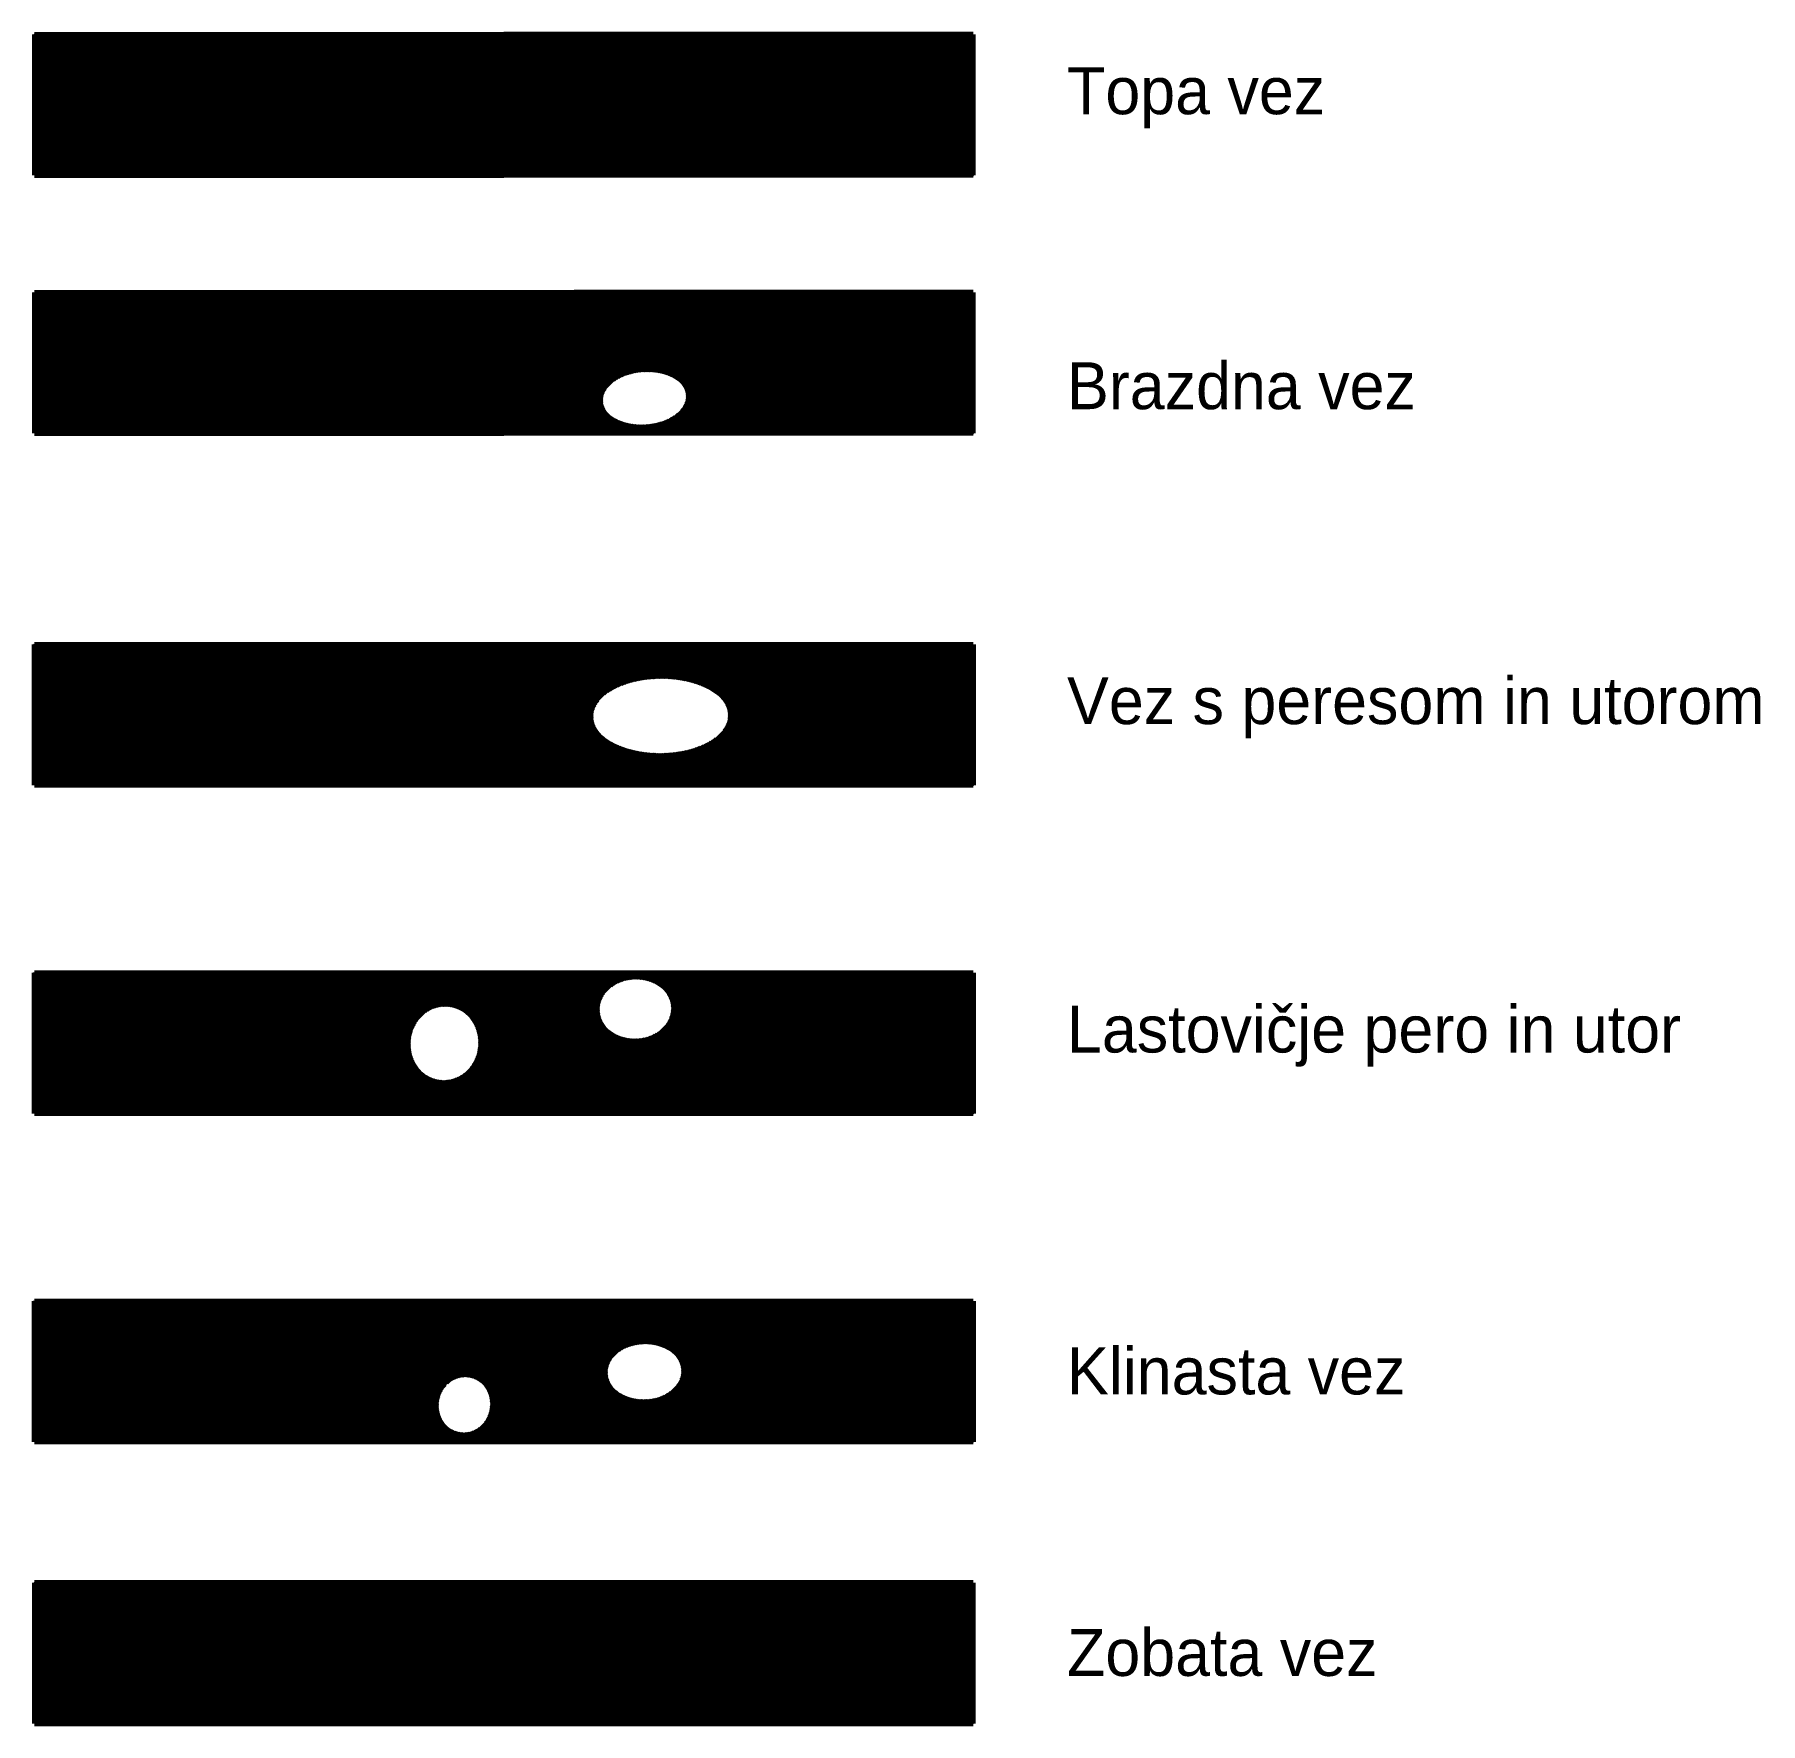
# Model space of a CAD drawing. Header units: millimetres. Extents: x 0 to 368, y -330 to 30.
import ezdxf

# ---------------------------------------------------------------- set-up
doc = ezdxf.new("R2010")
doc.units = ezdxf.units.MM
doc.layers.get('0').update_dxf_attribs({"lineweight": 70, "true_color": 0xffffff})
doc.layers.add('šrafuta', color=252, linetype='Continuous', lineweight=35, true_color=0xa0a0a4)
doc.styles.add('textstyle0', font='')
doc.styles.add('textstyle1', font='')
doc.styles.add('textstyle2', font='')
doc.styles.add('textstyle3', font='')
doc.styles.add('textstyle4', font='')
doc.styles.add('textstyle5', font='')
doc.styles.get('textstyle0').set_extended_font_data('osifont')
doc.styles.get('textstyle1').set_extended_font_data('osifont')
doc.styles.get('textstyle2').set_extended_font_data('osifont')
doc.styles.get('textstyle3').set_extended_font_data('osifont')
doc.styles.get('textstyle4').set_extended_font_data('osifont')
doc.styles.get('textstyle5').set_extended_font_data('osifont')
pattern_1 = [(45, (0, 0), (-0.088388348, 0.088388348), [])]

msp = doc.modelspace()

# ---------------------------------------------------------------- hatches: boundary and pattern name
at = {"layer": 'šrafuta'}
h = msp.add_hatch(dxfattribs=at)
h.set_pattern_fill('ANSI31', color=256, style=0)
h.set_pattern_definition(pattern_1)
h.paths.add_polyline_path([(0, 0), (100, 0), (100, 30), (0, 30)])
h = msp.add_hatch(dxfattribs=at)
h.set_pattern_fill('ANSI31', color=256, angle=90, style=0)
h.set_pattern_definition(pattern_1)
h.paths.add_polyline_path([(200, 0), (100, 0), (100, 30), (200, 30)])
h = msp.add_hatch(dxfattribs=at)
h.set_pattern_fill('ANSI31', color=256, style=0)
h.set_pattern_definition(pattern_1)
h.paths.add_polyline_path([(100, -40), (115, -40), (115, -25), (0, -25), (0, -55), (100, -55)])
h = msp.add_hatch(dxfattribs=at)
h.set_pattern_fill('ANSI31', color=256, angle=90, style=0)
h.set_pattern_definition(pattern_1)
h.paths.add_polyline_path([(200, -55), (200, -25), (115, -25), (115, -40), (100, -40), (100, -55)])
edge = h.paths.add_edge_path()
edge.add_ellipse((130, -47.5), major_axis=(-9, -0.5), ratio=0.638716, start_angle=0, end_angle=360)
h = msp.add_hatch(dxfattribs=at)
h.set_pattern_fill('ANSI31', color=256, style=0)
h.set_pattern_definition(pattern_1)
h.paths.add_polyline_path([(100, -120), (114, -120), (114, -110), (100, -110), (100, -100), (0, -100), (0, -130), (100, -130)])
h = msp.add_hatch(dxfattribs=at)
h.set_pattern_fill('ANSI31', color=256, angle=90, style=0)
h.set_pattern_definition(pattern_1)
h.paths.add_polyline_path([(100, -120), (114, -120), (115, -120), (115, -110), (114, -110), (100, -110), (100, -100), (200, -100), (200, -130), (100, -130)])
edge = h.paths.add_edge_path()
edge.add_ellipse((133.45, -115.21), major_axis=(14.52, 0), ratio=0.557143, start_angle=0, end_angle=360)
h = msp.add_hatch(dxfattribs=at)
h.set_pattern_fill('ANSI31', color=256, style=0)
h.set_pattern_definition(pattern_1)
h.paths.add_polyline_path([(100, -190), (114, -192.47), (114, -177.53), (100, -180), (100, -170), (0, -170), (0, -200), (100, -200)])
edge = h.paths.add_edge_path()
edge.add_ellipse((87.38, -185), major_axis=(0, 8), ratio=0.921875, start_angle=0, end_angle=360)
h = msp.add_hatch(dxfattribs=at)
h.set_pattern_fill('ANSI31', color=256, angle=90, style=0)
h.set_pattern_definition(pattern_1)
h.paths.add_polyline_path([(114, -192.47), (115, -192.64), (115, -177.36), (114, -177.53), (100, -180), (100, -170), (200, -170), (200, -200), (100, -200), (100, -190)])
edge = h.paths.add_edge_path()
edge.add_ellipse((128.07, -177.68), major_axis=(7.77, -0.03), ratio=0.833438, start_angle=0, end_angle=360)
h = msp.add_hatch(dxfattribs=at)
h.set_pattern_fill('ANSI31', color=256, style=0)
h.set_pattern_definition(pattern_1)
h.paths.add_polyline_path([(114, -249.82), (100, -247.36), (100, -240), (0, -240), (0, -270), (100, -270), (100, -262.64), (114, -260.18)])
edge = h.paths.add_edge_path()
edge.add_ellipse((91.64, -262.04), major_axis=(-0.05, -6.05), ratio=0.931818, start_angle=0, end_angle=360)
h = msp.add_hatch(dxfattribs=at)
h.set_pattern_fill('ANSI31', color=256, angle=90, style=0)
h.set_pattern_definition(pattern_1)
h.paths.add_polyline_path([(115, -260), (114, -260.18), (100, -262.64), (100, -270), (200, -270), (200, -240), (100, -240), (100, -247.36), (114, -249.82), (115, -250)])
edge = h.paths.add_edge_path()
edge.add_ellipse((130, -255), major_axis=(8, 0), ratio=0.756255, start_angle=0, end_angle=360)
h = msp.add_hatch(dxfattribs=at)
h.set_pattern_fill('ANSI31', color=256, style=0)
h.set_pattern_definition(pattern_1)
h.paths.add_polyline_path([(90, -308), (100, -305), (100, -300), (0, -300), (0, -330), (100, -330), (100, -325), (110, -322), (90, -318), (110, -312)])
h = msp.add_hatch(dxfattribs=at)
h.set_pattern_fill('ANSI31', color=256, angle=90, style=0)
h.set_pattern_definition(pattern_1)
h.paths.add_polyline_path([(90, -308), (100, -305), (100, -300), (200, -300), (200, -330), (100, -330), (100, -325), (110, -322), (90, -318), (110, -312)])

# ---------------------------------------------------------------- linework, layer by layer
for p, q in [((0, 30), (0, 0)), ((0, 30), (100, 30)), ((100, 0), (100, 30)), ((200, 30), (100, 30)), ((200, 0), (200, 30)), ((97, 26), (103, 26)), ((103, 25), (97, 25)), ((97, 24), (103, 24)), ((97, 16), (103, 16)), ((103, 15), (97, 15)), ((97, 14), (103, 14)), ((97, 7), (103, 7)), ((103, 6), (97, 6)), ((97, 5), (103, 5)), ((0, 0), (100, 0)), ((200, 0), (100, 0)), ((0, -25), (0, -55)), ((0, -25), (115, -25)), ((200, -25), (115, -25)), ((115, -40), (115, -25)), ((200, -55), (200, -25)), ((100, -55), (100, -40)), ((100, -40), (115, -40)), ((0, -55), (100, -55)), ((200, -55), (100, -55)), ((0, -130), (0, -100)), ((0, -100), (100, -100)), ((100, -100), (200, -100)), ((100, -110), (100, -100)), ((200, -100), (200, -130)), ((114, -110), (100, -110)), ((115, -110), (114, -110)), ((114, -120), (114, -110)), ((115, -120), (115, -110)), ((100, -130), (100, -120)), ((100, -120), (114, -120)), ((114, -120), (115, -120)), ((100, -130), (0, -130)), ((200, -130), (100, -130)), ((0, -200), (0, -170)), ((0, -170), (100, -170)), ((100, -170), (200, -170)), ((100, -170), (100, -180)), ((200, -170), (200, -200)), ((100, -180), (114, -177.53)), ((114, -177.53), (115, -177.36)), ((114, -192.47), (114, -177.53)), ((115, -192.64), (115, -177.36)), ((100, -200), (100, -190)), ((100, -190), (114, -192.47)), ((114, -192.47), (115, -192.64)), ((100, -200), (0, -200)), ((200, -200), (100, -200)), ((0, -270), (0, -240)), ((0, -240), (100, -240)), ((100, -240), (200, -240)), ((100, -247.36), (100, -240)), ((200, -240), (200, -270)), ((114, -249.82), (100, -247.36)), ((115, -250), (114, -249.82)), ((114, -260.18), (114, -249.82)), ((115, -260), (115, -250)), ((114, -260.18), (100, -262.64)), ((115, -260), (114, -260.18)), ((100, -270), (100, -262.64)), ((100, -270), (0, -270)), ((200, -270), (100, -270)), ((0, -300), (0, -330)), ((100, -300), (0, -300)), ((200, -300), (100, -300)), ((100, -305), (100, -300)), ((200, -330), (200, -300)), ((90, -308), (100, -305)), ((110, -312), (90, -308)), ((90, -318), (110, -312)), ((110, -322), (90, -318)), ((100, -325), (110, -322)), ((100, -330), (100, -325)), ((0, -330), (100, -330)), ((100, -330), (200, -330))]:
    msp.add_line(p, q)

# ---------------------------------------------------------------- texts
at = {"layer": 'šrafuta', "char_height": 10, "attachment_point": 7}
for s, insert, style in [('Topa vez', (220, 10), 'textstyle2'), ('Brazdna vez', (220, -50), 'textstyle0'), ('Vez s peresom in utorom', (220, -120), 'textstyle1'), ('Lastovičje pero in utor', (220, -190), 'textstyle5'), ('Klinasta vez', (220, -260), 'textstyle4'), ('Zobata vez', (220, -320), 'textstyle3')]:
    msp.add_mtext(s, dxfattribs=dict(at, insert=insert, style=style))

doc.saveas('drawing.dxf')
